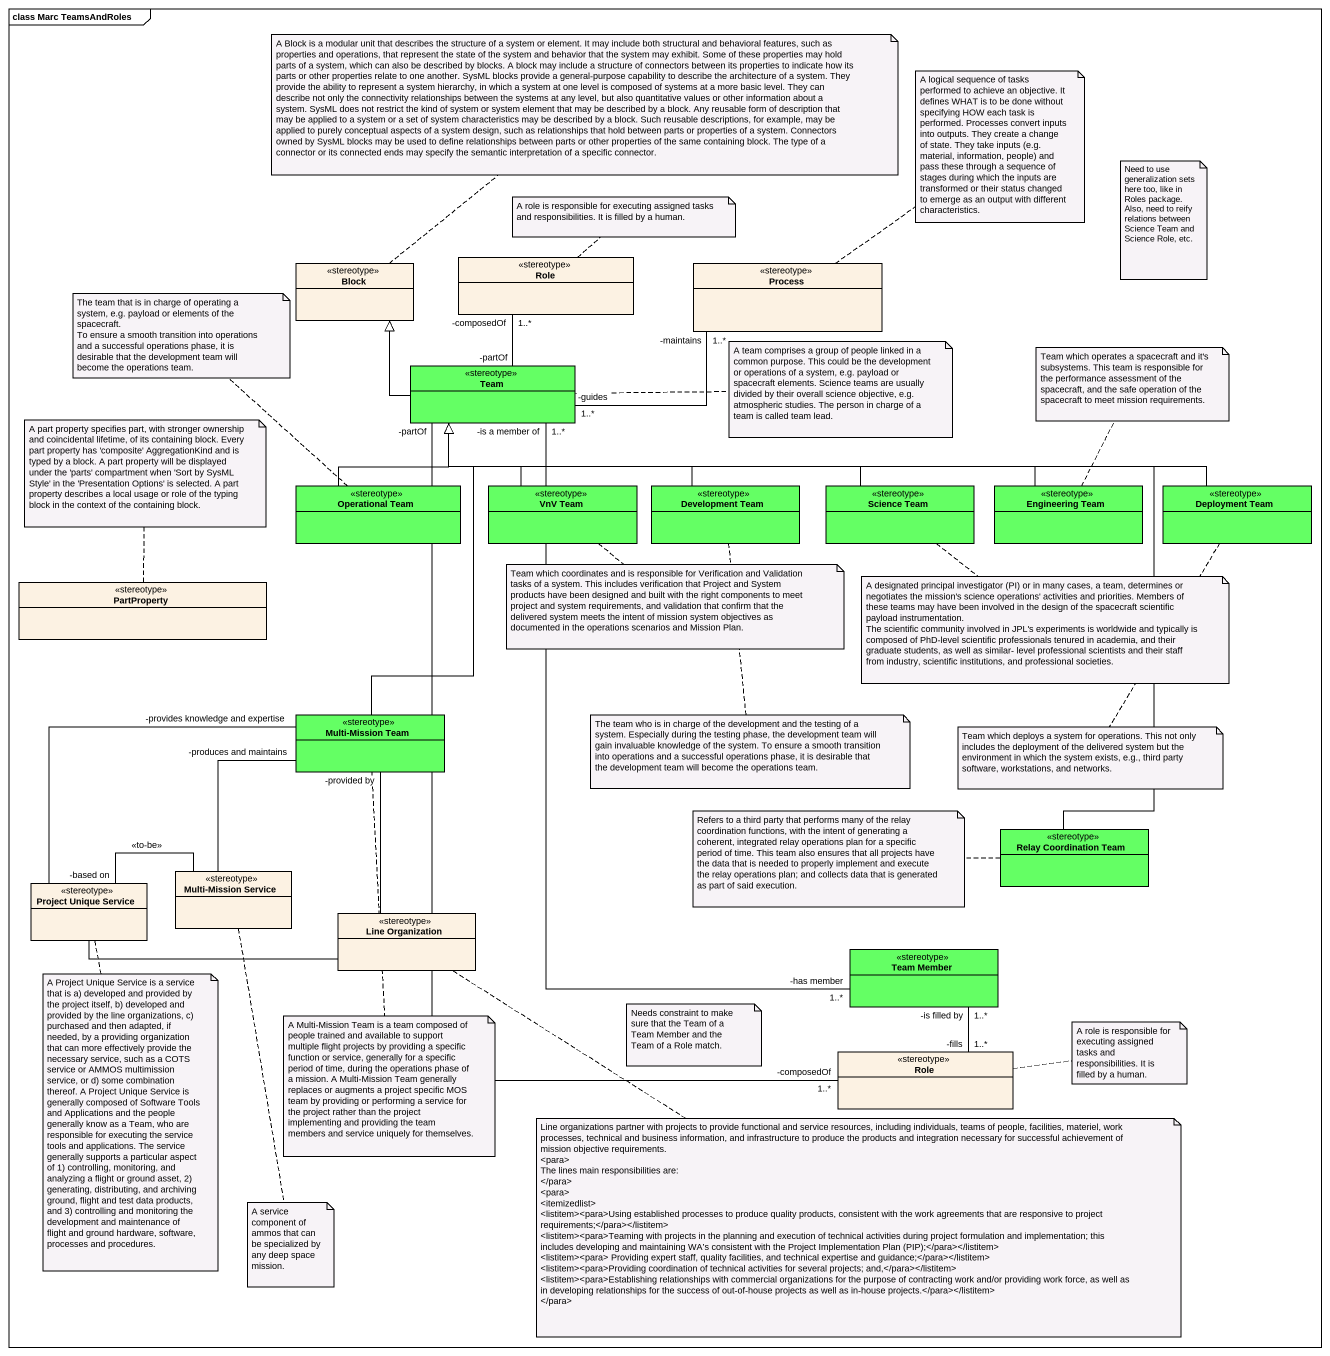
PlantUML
@startuml
mainframe class Marc TeamsAndRoles
hide circle
hide empty members
class Block <<stereotype>>
class Role <<stereotype>>
class "Process" as Process_ <<stereotype>>
class Team <<stereotype>> #64FF64
class "Operational Team" as Operational_Team <<stereotype>> #64FF64
class "VnV Team" as VnV_Team <<stereotype>> #64FF64
class "Development Team" as Development_Team <<stereotype>> #64FF64
class "Science Team" as Science_Team <<stereotype>> #64FF64
class "Engineering Team" as Engineering_Team <<stereotype>> #64FF64
class "Deployment Team" as Deployment_Team <<stereotype>> #64FF64
class PartProperty <<stereotype>>
class "Multi-Mission Team" as Multi_Mission_Team <<stereotype>> #64FF64
class "Relay Coordination Team" as Relay_Coordination_Team <<stereotype>> #64FF64
class "Project Unique Service" as Project_Unique_Service <<stereotype>>
class "Multi-Mission Service" as Multi_Mission_Service <<stereotype>>
class "Line Organization" as Line_Organization <<stereotype>>
class "Team Member" as Team_Member <<stereotype>> #64FF64
class "Role" as Role_2 <<stereotype>>
Team -up-|> Block
Team "-partOf" -up- "-composedOf\n1..*" Role
Team "-guides\n1..*" -right- "-maintains\n1..*" Process_
Team "-partOf" -- "-composedOf\n1..*" Role_2
Operational_Team -up-|> Team
VnV_Team -up-|> Team
Development_Team -left-|> Team
Science_Team -left-|> Team
Engineering_Team -left-|> Team
Deployment_Team -left-|> Team
Multi_Mission_Team -up-|> Team
Relay_Coordination_Team -up-|> Team
Project_Unique_Service -right- "-provides knowledge and expertise" Multi_Mission_Team
Project_Unique_Service -right- Line_Organization
Multi_Mission_Service -up- "-produces and maintains" Multi_Mission_Team
Multi_Mission_Service -left- "-based on" Project_Unique_Service : <<to-be>>
Line_Organization -up- "-provided by" Multi_Mission_Team
Team_Member "-has member\n1..*" -up- "-is a member of\n1..*" Team
Team_Member "-is filled by\n1..*" -- "-fills\n1..*" Role_2
note top of Block : A Block is a modular unit that describes the structure of a system or element. It may include both structural and behavioral features, such as properties and operations, that represent the state of the system and behavior that the system may exhibit. Some of these properties may hold parts of a system, which can also be described by blocks. A block may include a structure of connectors between its properties to indicate how its parts or other properties relate to one another. SysML blocks provide a general-purpose capability to describe the architecture of a system. They provide the ability to represent a system hierarchy, in which a system at one level is composed of systems at a more basic level. They can describe not only the connectivity relationships between the systems at any level, but also quantitative values or other information about a system. SysML does not restrict the kind of system or system element that may be described by a block. Any reusable form of description that may be applied to a system or a set of system characteristics may be described by a block. Such reusable descriptions, for example, may be applied to purely conceptual aspects of a system design, such as relationships that hold between parts or properties of a system. Connectors owned by SysML blocks may be used to define relationships between parts or other properties of the same containing block. The type of a connector or its connected ends may specify the semantic interpretation of a specific connector.
note top of Process_ : A logical sequence of tasks performed to achieve an objective. It defines WHAT is to be done without specifying HOW each task is performed. Processes convert inputs into outputs. They create a change of state. They take inputs (e.g. material, information, people) and pass these through a sequence of stages during which the inputs are transformed or their status changed to emerge as an output with different characteristics.
note as N3
  Need to use generalization sets here too, like in Roles package.
  Also, need to reify relations between Science Team and Science Role, etc.
end note
note top of Role : A role is responsible for executing assigned tasks and responsibilities. It is filled by a human.
note top of Operational_Team
  The team that is in charge of operating a system, e.g. payload or elements of the spacecraft.
  To ensure a smooth transition into operations and a successful operations phase, it is desirable that the development team will become the operations team.
end note
note right of Team : A team comprises a group of people linked in a common purpose. This could be the development or operations of a system, e.g. payload or spacecraft elements. Science teams are usually divided by their overall science objective, e.g. atmospheric studies. The person in charge of a team is called team lead.
note top of Engineering_Team : Team which operates a spacecraft and it's subsystems. This team is responsible for the performance assessment of the spacecraft, and the safe operation of the spacecraft to meet mission requirements.
note top of PartProperty : A part property specifies part, with stronger ownership and coincidental lifetime, of its containing block. Every part property has 'composite' AggregationKind and is typed by a block. A part property will be displayed under the 'parts' compartment when 'Sort by SysML Style' in the 'Presentation Options' is selected. A part property describes a local usage or role of the typing block in the context of the containing block.
note bottom of VnV_Team : Team which coordinates and is responsible for Verification and Validation tasks of a system. This includes verification that Project and System products have been designed and built with the right components to meet project and system requirements, and validation that confirm that the delivered system meets the intent of mission system objectives as documented in the operations scenarios and Mission Plan.
note bottom of Science_Team
  A designated principal investigator (PI) or in many cases, a team, determines or negotiates the mission's science operations' activities and priorities. Members of these teams may have been involved in the design of the spacecraft scientific payload instrumentation.
  The scientific community involved in JPL's experiments is worldwide and typically is composed of PhD-level scientific professionals tenured in academia, and their graduate students, as well as similar- level professional scientists and their staff from industry, scientific institutions, and professional societies.
end note
note bottom of Development_Team : The team who is in charge of the development and the testing of a system. Especially during the testing phase, the development team will gain invaluable knowledge of the system. To ensure a smooth transition into operations and a successful operations phase, it is desirable that the development team will become the operations team.
note bottom of Deployment_Team : Team which deploys a system for operations. This not only includes the deployment of the delivered system but the environment in which the system exists, e.g., third party software, workstations, and networks.
note left of Relay_Coordination_Team : Refers to a third party that performs many of the relay coordination functions, with the intent of generating a coherent, integrated relay operations plan for a specific period of time. This team also ensures that all projects have the data that is needed to properly implement and execute the relay operations plan; and collects data that is generated as part of said execution.
note bottom of Project_Unique_Service : A Project Unique Service is a service that is a) developed and provided by the project itself, b) developed and provided by the line organizations, c) purchased and then adapted, if needed, by a providing organization that can more effectively provide the necessary service, such as a COTS service or AMMOS multimission service, or d) some combination thereof. A Project Unique Service is generally composed of Software Tools and Applications and the people generally know as a Team, who are responsible for executing the service tools and applications. The service generally supports a particular aspect of 1) controlling, monitoring, and analyzing a flight or ground asset, 2) generating, distributing, and archiving ground, flight and test data products, and 3) controlling and monitoring the development and maintenance of flight and ground hardware, software, processes and procedures.
note bottom of Multi_Mission_Team : A Multi-Mission Team is a team composed of people trained and available to support multiple flight projects by providing a specific function or service, generally for a specific period of time, during the operations phase of a mission. A Multi-Mission Team generally replaces or augments a project specific MOS team by providing or performing a service for the project rather than the project implementing and providing the team members and service uniquely for themselves.
note as N16
  Needs constraint to make sure that the Team of a Team Member and the Team of a Role match.
end note
note right of Role_2 : A role is responsible for executing assigned tasks and responsibilities. It is filled by a human.
note bottom of Line_Organization
  Line organizations partner with projects to provide functional and service resources, including individuals, teams of people, facilities, materiel, work processes, technical and business information, and infrastructure to produce the products and integration necessary for successful achievement of mission objective requirements.
  <para>
  The lines main responsibilities are:
  </para>
  <para>
  <itemizedlist>
  <listitem><para>Using established processes to produce quality products, consistent with the work agreements that are responsive to project requirements;</para></listitem>
  <listitem><para>Teaming with projects in the planning and execution of technical activities during project formulation and implementation; this includes developing and maintaining WA’s consistent with the Project Implementation Plan (PIP);</para></listitem>
  <listitem><para> Providing expert staff, quality facilities, and technical expertise and guidance;</para></listitem>
  <listitem><para>Providing coordination of technical activities for several projects; and,</para></listitem>
  <listitem><para>Establishing relationships with commercial organizations for the purpose of contracting work and/or providing work force, as well as in developing relationships for the success of out-of-house projects as well as in-house projects.</para></listitem>
  </para>
end note
note bottom of Multi_Mission_Service : A service component of ammos that can be specialized by any deep space mission.
@enduml
